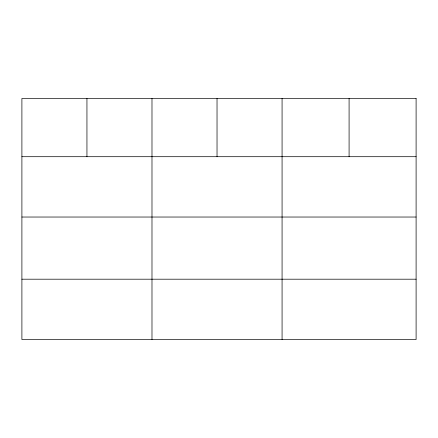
<?xml version="1.0" encoding="UTF-8"?>
<svg xmlns="http://www.w3.org/2000/svg" width="438" height="438" viewBox="0 0 438 438"><rect width="100%" height="100%" fill="white"/><g stroke="black" fill="none" stroke-linecap="round" stroke-linejoin="round"><path stroke-width="0.66" d="M21.9 156.7L416.1 156.7M21.9 217.034L416.1 217.034M21.9 279.198L416.1 279.198M349.086 98.468L349.086 156.7M282.072 98.468L282.072 339.532M217.029 98.468L217.029 156.7M151.986 98.468L151.986 339.532M86.943 98.468L86.943 156.7M416.1 98.468L21.9 98.468L21.9 339.532L416.1 339.532L416.1 98.468"/></g></svg>
